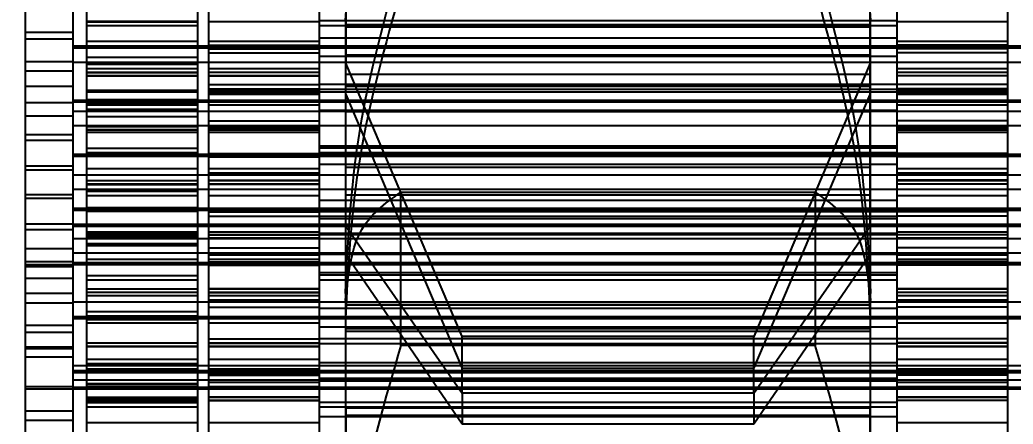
# Model space of a CAD drawing. Header units: metres. Extents: x 0 to 63075, y 0 to 44550.
# Drawn here: x 40370.31 to 40383.95, y 16368.1 to 16373.65 of the extents above; entities that cross this region are included whole.
import ezdxf

# ---------------------------------------------------------------- set-up
doc = ezdxf.new("R2010")
doc.units = ezdxf.units.M
doc.header["$LTSCALE"] = 75
doc.linetypes.add('HIDDEN2', pattern=[4.7625, 3.175, -1.5875])
doc.layers.add('SDM', color=7, linetype='Continuous')
doc.layers.add('ST1', color=7, linetype='HIDDEN2')
doc.styles.add('ROMANS', font='ROMANS.SHX')
doc.dimstyles.new('75___1-75', dxfattribs={"dimscale": 75, "dimtxt": 2.5, "dimasz": 2, "dimexe": 1.5, "dimexo": 1, "dimgap": 0.5, "dimtad": 1, "dimdec": 0, "dimzin": 12, "dimtxsty": 'ROMANS', "dimcen": 0, "dimclrd": 256, "dimclre": 256, "dimclrt": 3, "dimazin": 3, "dimtfac": 1, "dimtdec": 0, "dimtmove": 0, "dimatfit": 0, "dimfxl": 1, "dimlwd": -1, "dimlwe": -1, "dimarcsym": 0})

# ---------------------------------------------------------------- blocks, each defined once
blk = doc.blocks.new('*D33')
at = {"layer": 'Defpoints', "color": 0, "transparency": 16777216}
for p in [(40258.386, 16728.439), (42591.048, 16728.439), (40410.623, 16285.374)]:
    blk.add_point(p, dxfattribs=at)
at = {"layer": 'SDM', "transparency": 16777216}
for p, q in [((42591.048, 16878.439), (42591.048, 17585.582)), ((40333.386, 16728.439), (42703.548, 16728.439)), ((42591.048, 16285.374), (42591.048, 16728.439)), ((40485.623, 16285.374), (42703.548, 16285.374)), ((42591.048, 16135.374), (42591.048, 15985.374))]:
    blk.add_line(p, q, dxfattribs=at)
for points in [[(42566.048, 16878.439), (42616.048, 16878.439), (42591.048, 16728.439)], [(42566.048, 16135.374), (42616.048, 16135.374), (42591.048, 16285.374)]]:
    blk.add_solid(points, dxfattribs=at)
at = {"layer": 'SDM', "color": 3, "transparency": 16777216, "insert": (42459.798, 17307.01), "char_height": 187.5, "attachment_point": 5, "rotation": 90, "style": 'ROMANS'}
blk.add_mtext('443', dxfattribs=at)
blk = doc.blocks.new('A$Cb88ac2a3')
at = {"layer": 'ST1'}
for p, q in [((86.965, 1434.502), (86.965, 1426.601)), ((88.637, 1434.456), (88.637, 1430.542)), ((90.157, 1434.456), (90.157, 1430.542)), ((77.515, 1434.427), (77.515, 1426.601)), ((79.035, 1434.427), (79.035, 1426.601)), ((88.485, 1434.427), (88.485, 1426.601)), ((79.4, 1432.919), (79.4, 1434.033)), ((86.6, 1434.033), (86.6, 1432.919)), ((90.342, 1430.122), (90.342, 1433.999)), ((91, 1433.999), (91, 1430.122)), ((86.965, 1433.501), (79.035, 1433.501)), ((79.035, 1433.491), (77.515, 1433.491)), ((77.515, 1433.483), (79.035, 1433.483)), ((79.035, 1433.43), (86.965, 1433.43)), ((79.395, 1429.391), (79.395, 1433.495)), ((86.605, 1433.449), (79.395, 1433.449)), ((86.605, 1433.417), (79.395, 1433.417)), ((86.605, 1433.495), (86.605, 1429.391)), ((88.485, 1433.491), (86.965, 1433.491)), ((86.965, 1433.483), (88.485, 1433.483)), ((90.157, 1433.495), (88.637, 1433.495)), ((90.157, 1433.491), (88.637, 1433.491)), ((90.157, 1433.487), (88.637, 1433.487)), ((90.157, 1433.436), (88.637, 1433.436)), ((79.035, 1433.263), (86.965, 1433.263)), ((90.342, 1433.34), (91, 1433.34)), ((90.342, 1433.247), (91, 1433.247)), ((75.843, 1433.151), (90.342, 1433.151)), ((90.342, 1433.13), (75.843, 1433.13)), ((90.342, 1433.128), (75.843, 1433.128)), ((77.515, 1433.214), (79.035, 1433.214)), ((77.515, 1433.163), (79.035, 1433.163)), ((77.515, 1433.155), (79.035, 1433.155)), ((77.515, 1433.151), (79.035, 1433.151)), ((79.035, 1433.13), (77.515, 1433.13)), ((79.035, 1433.128), (77.515, 1433.128)), ((77.515, 1433.116), (79.035, 1433.116)), ((79.035, 1433.151), (86.965, 1433.151)), ((86.965, 1433.13), (79.035, 1433.13)), ((86.965, 1433.128), (79.035, 1433.128)), ((86.965, 1433.214), (88.485, 1433.214)), ((88.485, 1433.163), (86.965, 1433.163)), ((86.965, 1433.155), (88.485, 1433.155)), ((86.965, 1433.151), (88.485, 1433.151)), ((88.485, 1433.13), (86.965, 1433.13)), ((88.485, 1433.128), (86.965, 1433.128)), ((88.485, 1433.116), (86.965, 1433.116)), ((88.637, 1433.214), (90.157, 1433.214)), ((88.637, 1433.151), (90.157, 1433.151)), ((90.157, 1433.13), (88.637, 1433.13)), ((90.157, 1433.128), (88.637, 1433.128)), ((77.515, 1433.059), (79.035, 1433.059)), ((86.965, 1433.016), (79.035, 1433.016)), ((79.395, 1433.027), (86.605, 1433.027)), ((88.485, 1433.059), (86.965, 1433.059)), ((90.157, 1433), (88.637, 1433)), ((75.843, 1432.929), (90.342, 1432.929)), ((77.515, 1432.929), (79.035, 1432.929)), ((79.035, 1432.845), (77.515, 1432.845)), ((79.035, 1432.929), (86.965, 1432.929)), ((79.4, 1432.919), (81, 1429.169)), ((79.4, 1430.682), (79.4, 1432.919)), ((85, 1429.169), (86.6, 1432.919)), ((86.6, 1430.682), (86.6, 1432.919)), ((86.965, 1432.929), (88.485, 1432.929)), ((88.485, 1432.845), (86.965, 1432.845)), ((88.637, 1432.929), (90.157, 1432.929)), ((90.157, 1432.904), (88.637, 1432.904)), ((90.157, 1432.845), (88.637, 1432.845)), ((91, 1432.939), (90.342, 1432.939)), ((79.035, 1432.796), (77.515, 1432.796)), ((77.515, 1432.788), (79.035, 1432.788)), ((79.035, 1432.748), (77.515, 1432.748)), ((77.515, 1432.744), (79.035, 1432.744)), ((79.395, 1432.762), (86.605, 1432.762)), ((88.485, 1432.796), (86.965, 1432.796)), ((86.965, 1432.788), (88.485, 1432.788)), ((88.485, 1432.748), (86.965, 1432.748)), ((88.485, 1432.744), (86.965, 1432.744)), ((90.157, 1432.792), (88.637, 1432.792)), ((88.637, 1432.788), (90.157, 1432.788)), ((90.157, 1432.748), (88.637, 1432.748)), ((88.637, 1432.741), (90.157, 1432.741)), ((91, 1432.812), (90.342, 1432.812)), ((77.515, 1432.623), (79.035, 1432.623)), ((77.515, 1432.564), (79.035, 1432.564)), ((79.035, 1432.548), (77.515, 1432.548)), ((86.965, 1432.629), (79.035, 1432.629)), ((79.035, 1432.558), (86.965, 1432.558)), ((86.6, 1432.602), (79.4, 1432.602)), ((88.485, 1432.623), (86.965, 1432.623)), ((88.485, 1432.564), (86.965, 1432.564)), ((88.485, 1432.548), (86.965, 1432.548)), ((90.157, 1432.548), (88.637, 1432.548)), ((90.342, 1432.597), (91, 1432.597)), ((75.843, 1432.408), (90.342, 1432.408)), ((77.515, 1432.529), (79.035, 1432.529)), ((79.035, 1432.526), (77.515, 1432.526)), ((77.515, 1432.509), (79.035, 1432.509)), ((77.515, 1432.507), (79.035, 1432.507)), ((77.515, 1432.487), (79.035, 1432.487)), ((77.515, 1432.408), (79.035, 1432.408)), ((79.035, 1432.521), (86.965, 1432.521)), ((79.035, 1432.408), (86.965, 1432.408)), ((81, 1428.73), (79.4, 1432.486)), ((86.6, 1432.486), (85, 1428.73)), ((88.485, 1432.529), (86.965, 1432.529)), ((88.485, 1432.526), (86.965, 1432.526)), ((86.965, 1432.509), (88.485, 1432.509)), ((88.485, 1432.507), (86.965, 1432.507)), ((86.965, 1432.487), (88.485, 1432.487)), ((86.965, 1432.408), (88.485, 1432.408)), ((90.157, 1432.526), (88.637, 1432.526)), ((90.157, 1432.421), (88.637, 1432.421)), ((88.637, 1432.408), (90.157, 1432.408)), ((90.342, 1432.386), (75.843, 1432.386)), ((79.035, 1432.386), (77.515, 1432.386)), ((77.515, 1432.342), (79.035, 1432.342)), ((86.965, 1432.386), (79.035, 1432.386)), ((86.965, 1432.273), (79.035, 1432.273)), ((88.485, 1432.386), (86.965, 1432.386)), ((86.965, 1432.342), (88.485, 1432.342)), ((90.157, 1432.386), (88.637, 1432.386)), ((90.157, 1432.373), (88.637, 1432.373)), ((88.637, 1432.342), (90.157, 1432.342)), ((88.637, 1432.283), (90.157, 1432.283)), ((90.342, 1432.375), (91, 1432.375)), ((90.342, 1432.258), (75.843, 1432.258)), ((79.035, 1432.258), (77.515, 1432.258)), ((86.965, 1432.258), (79.035, 1432.258)), ((86.6, 1432.254), (79.4, 1432.254)), ((88.485, 1432.258), (86.965, 1432.258)), ((90.157, 1432.258), (88.637, 1432.258)), ((90.157, 1432.187), (88.637, 1432.187)), ((91, 1432.197), (90.342, 1432.197)), ((75.843, 1432.057), (90.342, 1432.057)), ((77.515, 1432.128), (79.035, 1432.128)), ((77.515, 1432.057), (79.035, 1432.057)), ((77.515, 1432.05), (79.035, 1432.05)), ((77.515, 1432.046), (79.035, 1432.046)), ((79.035, 1432.032), (77.515, 1432.032)), ((79.035, 1432.006), (77.515, 1432.006)), ((77.515, 1431.998), (79.035, 1431.998)), ((79.035, 1432.057), (86.965, 1432.057)), ((88.485, 1432.128), (86.965, 1432.128)), ((86.965, 1432.057), (88.485, 1432.057)), ((88.485, 1432.05), (86.965, 1432.05)), ((86.965, 1432.046), (88.485, 1432.046)), ((88.485, 1432.032), (86.965, 1432.032)), ((88.485, 1432.006), (86.965, 1432.006)), ((86.965, 1431.998), (88.485, 1431.998)), ((88.637, 1432.057), (90.157, 1432.057)), ((90.157, 1432.053), (88.637, 1432.053)), ((88.637, 1432.046), (90.157, 1432.046)), ((90.157, 1432.006), (88.637, 1432.006)), ((90.157, 1432.002), (88.637, 1432.002)), ((79.035, 1431.973), (77.515, 1431.973)), ((88.485, 1431.973), (86.965, 1431.973)), ((90.157, 1431.973), (88.637, 1431.973)), ((91, 1431.94), (90.342, 1431.94)), ((79.035, 1431.778), (86.965, 1431.778)), ((86.965, 1431.757), (79.035, 1431.757)), ((90.157, 1431.751), (88.637, 1431.751)), ((90.342, 1431.855), (91, 1431.855)), ((75.843, 1431.666), (90.342, 1431.666)), ((90.342, 1431.643), (75.843, 1431.643)), ((77.515, 1431.678), (79.035, 1431.678)), ((77.515, 1431.666), (79.035, 1431.666)), ((79.035, 1431.643), (77.515, 1431.643)), ((77.515, 1431.631), (79.035, 1431.631)), ((79.035, 1431.686), (86.965, 1431.686)), ((79.035, 1431.666), (86.965, 1431.666)), ((86.965, 1431.643), (79.035, 1431.643)), ((88.485, 1431.678), (86.965, 1431.678)), ((86.965, 1431.666), (88.485, 1431.666)), ((88.485, 1431.643), (86.965, 1431.643)), ((88.485, 1431.631), (86.965, 1431.631)), ((90.157, 1431.692), (88.637, 1431.692)), ((88.637, 1431.666), (90.157, 1431.666)), ((90.157, 1431.643), (88.637, 1431.643)), ((77.515, 1431.47), (79.035, 1431.47)), ((86.965, 1431.531), (79.035, 1431.531)), ((79.4, 1431.485), (86.6, 1431.485)), ((86.965, 1431.47), (88.485, 1431.47)), ((88.637, 1431.47), (90.157, 1431.47)), ((90.342, 1431.503), (91, 1431.503)), ((91, 1431.454), (90.342, 1431.454)), ((90.342, 1431.386), (75.843, 1431.386)), ((77.515, 1431.41), (79.035, 1431.41)), ((79.035, 1431.386), (77.515, 1431.386)), ((77.515, 1431.315), (79.035, 1431.315)), ((86.965, 1431.386), (79.035, 1431.386)), ((86.965, 1431.41), (88.485, 1431.41)), ((88.485, 1431.386), (86.965, 1431.386)), ((88.485, 1431.315), (86.965, 1431.315)), ((90.157, 1431.386), (88.637, 1431.386)), ((75.843, 1431.185), (90.342, 1431.185)), ((79.035, 1431.311), (77.515, 1431.311)), ((77.515, 1431.303), (79.035, 1431.303)), ((79.035, 1431.263), (77.515, 1431.263)), ((77.515, 1431.259), (79.035, 1431.259)), ((77.515, 1431.185), (79.035, 1431.185)), ((79.035, 1431.185), (86.965, 1431.185)), ((88.485, 1431.311), (86.965, 1431.311)), ((86.965, 1431.303), (88.485, 1431.303)), ((88.485, 1431.263), (86.965, 1431.263)), ((88.485, 1431.259), (86.965, 1431.259)), ((86.965, 1431.185), (88.485, 1431.185)), ((90.157, 1431.307), (88.637, 1431.307)), ((88.637, 1431.303), (90.157, 1431.303)), ((90.157, 1431.263), (88.637, 1431.263)), ((88.637, 1431.256), (90.157, 1431.256)), ((90.157, 1431.255), (88.637, 1431.255)), ((88.637, 1431.185), (90.157, 1431.185)), ((79.035, 1431.101), (77.515, 1431.101)), ((79.4, 1431.105), (86.6, 1431.105)), ((80.157, 1431.148), (80.157, 1429.047)), ((85.843, 1431.148), (80.157, 1431.148)), ((85.843, 1429.047), (85.843, 1431.148)), ((88.485, 1431.101), (86.965, 1431.101)), ((90.157, 1431.16), (88.637, 1431.16)), ((90.157, 1431.101), (88.637, 1431.101)), ((90.342, 1431.112), (91, 1431.112)), ((91, 1431.068), (90.342, 1431.068)), ((75.843, 1430.923), (90.342, 1430.923)), ((77.515, 1430.923), (79.035, 1430.923)), ((79.035, 1431.036), (86.965, 1431.036)), ((79.035, 1430.923), (86.965, 1430.923)), ((86.965, 1430.923), (88.485, 1430.923)), ((90.157, 1430.936), (88.637, 1430.936)), ((88.637, 1430.923), (90.157, 1430.923)), ((90.342, 1430.901), (75.843, 1430.901)), ((79.035, 1430.901), (77.515, 1430.901)), ((77.515, 1430.879), (79.035, 1430.879)), ((77.515, 1430.819), (79.035, 1430.819)), ((86.965, 1430.901), (79.035, 1430.901)), ((86.965, 1430.885), (79.035, 1430.885)), ((79.035, 1430.814), (86.965, 1430.814)), ((86.965, 1430.788), (79.035, 1430.788)), ((88.485, 1430.901), (86.965, 1430.901)), ((88.485, 1430.879), (86.965, 1430.879)), ((88.485, 1430.819), (86.965, 1430.819)), ((90.157, 1430.901), (88.637, 1430.901)), ((90.157, 1430.888), (88.637, 1430.888)), ((75.843, 1430.706), (90.342, 1430.706)), ((75.843, 1430.676), (90.342, 1430.676)), ((77.515, 1430.706), (79.035, 1430.706)), ((77.515, 1430.676), (79.035, 1430.676)), ((79.035, 1430.706), (86.965, 1430.706)), ((79.035, 1430.676), (86.965, 1430.676)), ((81, 1428.392), (79.4, 1430.682)), ((79.4, 1430.682), (79.4, 1428.186)), ((86.6, 1430.682), (85, 1428.392)), ((86.6, 1428.186), (86.6, 1430.682)), ((86.965, 1430.706), (88.485, 1430.706)), ((86.965, 1430.676), (88.485, 1430.676)), ((88.637, 1430.706), (90.157, 1430.706)), ((88.637, 1430.676), (90.157, 1430.676)), ((91, 1430.712), (90.342, 1430.712)), ((90.342, 1430.514), (75.843, 1430.514)), ((77.515, 1430.598), (79.035, 1430.598)), ((77.515, 1430.565), (79.035, 1430.565)), ((77.515, 1430.561), (79.035, 1430.561)), ((79.035, 1430.521), (77.515, 1430.521)), ((79.035, 1430.514), (77.515, 1430.514)), ((77.515, 1430.513), (79.035, 1430.513)), ((86.965, 1430.588), (79.035, 1430.588)), ((86.965, 1430.566), (79.035, 1430.566)), ((86.965, 1430.514), (79.035, 1430.514)), ((86.965, 1430.598), (88.485, 1430.598)), ((88.485, 1430.565), (86.965, 1430.565)), ((86.965, 1430.561), (88.485, 1430.561)), ((88.485, 1430.521), (86.965, 1430.521)), ((88.485, 1430.514), (86.965, 1430.514)), ((86.965, 1430.513), (88.485, 1430.513)), ((88.637, 1430.598), (90.157, 1430.598)), ((90.157, 1430.577), (88.637, 1430.577)), ((90.157, 1430.568), (88.637, 1430.568)), ((88.637, 1430.561), (90.157, 1430.561)), ((90.157, 1430.542), (88.637, 1430.542)), ((88.637, 1430.542), (88.637, 1426.601)), ((88.637, 1430.538), (90.157, 1430.538)), ((90.157, 1430.521), (88.637, 1430.521)), ((90.157, 1430.517), (88.637, 1430.517)), ((90.157, 1430.514), (88.637, 1430.514)), ((90.157, 1430.542), (90.157, 1426.601)), ((90.342, 1430.631), (91, 1430.631)), ((77.515, 1430.383), (79.035, 1430.383)), ((88.485, 1430.383), (86.965, 1430.383)), ((90.157, 1430.443), (88.637, 1430.443)), ((90.157, 1430.437), (88.637, 1430.437)), ((90.157, 1430.419), (88.637, 1430.419)), ((90.342, 1430.37), (91, 1430.37)), ((75.843, 1430.312), (90.342, 1430.312)), ((77.515, 1430.312), (79.035, 1430.312)), ((79.035, 1430.288), (77.515, 1430.288)), ((79.035, 1430.228), (77.515, 1430.228)), ((79.035, 1430.312), (86.965, 1430.312)), ((79.035, 1430.293), (86.965, 1430.293)), ((79.4, 1430.292), (81, 1427.968)), ((85, 1427.968), (86.6, 1430.292)), ((86.965, 1430.312), (88.485, 1430.312)), ((88.485, 1430.288), (86.965, 1430.288)), ((88.485, 1430.228), (86.965, 1430.228)), ((88.637, 1430.312), (90.157, 1430.312)), ((90.157, 1430.228), (88.637, 1430.228)), ((75.843, 1430.181), (90.342, 1430.181)), ((90.342, 1430.158), (75.843, 1430.158)), ((77.515, 1430.193), (79.035, 1430.193)), ((77.515, 1430.181), (79.035, 1430.181)), ((79.035, 1430.158), (77.515, 1430.158)), ((77.515, 1430.146), (79.035, 1430.146)), ((79.035, 1430.181), (86.965, 1430.181)), ((86.965, 1430.158), (79.035, 1430.158)), ((88.485, 1430.193), (86.965, 1430.193)), ((86.965, 1430.181), (88.485, 1430.181)), ((88.485, 1430.158), (86.965, 1430.158)), ((88.485, 1430.146), (86.965, 1430.146)), ((88.637, 1430.181), (90.157, 1430.181)), ((90.157, 1430.158), (88.637, 1430.158)), ((91, 1430.195), (90.342, 1430.195)), ((90.342, 1430.153), (91, 1430.153)), ((90.342, 1429.323), (90.342, 1430.122)), ((90.342, 1430.122), (91, 1430.122)), ((91, 1430.122), (91, 1429.323)), ((86.965, 1430.046), (79.035, 1430.046)), ((86.965, 1430.013), (79.035, 1430.013)), ((90.157, 1430.007), (88.637, 1430.007)), ((91, 1429.969), (90.342, 1429.969)), ((79.035, 1429.826), (77.515, 1429.826)), ((77.515, 1429.818), (79.035, 1429.818)), ((79.035, 1429.942), (86.965, 1429.942)), ((88.485, 1429.826), (86.965, 1429.826)), ((86.965, 1429.818), (88.485, 1429.818)), ((90.157, 1429.947), (88.637, 1429.947)), ((90.157, 1429.822), (88.637, 1429.822)), ((88.637, 1429.818), (90.157, 1429.818)), ((79.035, 1429.778), (77.515, 1429.778)), ((77.515, 1429.774), (79.035, 1429.774)), ((77.515, 1429.726), (79.035, 1429.726)), ((88.485, 1429.778), (86.965, 1429.778)), ((88.485, 1429.774), (86.965, 1429.774)), ((86.965, 1429.726), (88.485, 1429.726)), ((90.157, 1429.778), (88.637, 1429.778)), ((88.637, 1429.771), (90.157, 1429.771)), ((88.637, 1429.726), (90.157, 1429.726)), ((90.342, 1429.759), (91, 1429.759)), ((90.342, 1429.642), (75.843, 1429.642)), ((77.515, 1429.666), (79.035, 1429.666)), ((79.035, 1429.642), (77.515, 1429.642)), ((77.515, 1429.571), (79.035, 1429.571)), ((86.965, 1429.642), (79.035, 1429.642)), ((79.035, 1429.551), (86.965, 1429.551)), ((86.605, 1429.641), (79.395, 1429.641)), ((86.605, 1429.603), (79.395, 1429.603)), ((86.605, 1429.662), (86.605, 1429.603)), ((86.965, 1429.666), (88.485, 1429.666)), ((88.485, 1429.642), (86.965, 1429.642)), ((88.485, 1429.571), (86.965, 1429.571)), ((90.157, 1429.642), (88.637, 1429.642)), ((90.342, 1429.627), (91, 1429.627)), ((75.843, 1429.44), (90.342, 1429.44)), ((75.843, 1429.438), (90.342, 1429.438)), ((90.342, 1429.416), (75.843, 1429.416)), ((77.515, 1429.44), (79.035, 1429.44)), ((77.515, 1429.438), (79.035, 1429.438)), ((79.035, 1429.416), (77.515, 1429.416)), ((79.035, 1429.44), (86.965, 1429.44)), ((79.035, 1429.438), (86.965, 1429.438)), ((86.965, 1429.416), (79.035, 1429.416)), ((86.965, 1429.44), (88.485, 1429.44)), ((86.965, 1429.438), (88.485, 1429.438)), ((88.485, 1429.416), (86.965, 1429.416)), ((90.157, 1429.511), (88.637, 1429.511)), ((90.157, 1429.451), (88.637, 1429.451)), ((88.637, 1429.44), (90.157, 1429.44)), ((88.637, 1429.438), (90.157, 1429.438)), ((90.157, 1429.416), (88.637, 1429.416)), ((90.157, 1429.416), (88.637, 1429.416)), ((79.035, 1429.356), (77.515, 1429.356)), ((86.965, 1429.303), (79.035, 1429.303)), ((79.395, 1429.277), (79.395, 1429.391)), ((86.605, 1429.277), (79.395, 1429.277)), ((79.395, 1424.71), (79.395, 1429.277)), ((86.605, 1429.391), (86.605, 1429.277)), ((86.605, 1429.277), (86.605, 1424.71)), ((88.485, 1429.356), (86.965, 1429.356)), ((90.157, 1429.403), (88.637, 1429.403)), ((90.157, 1429.356), (88.637, 1429.356)), ((90.342, 1429.005), (90.342, 1429.323)), ((91, 1429.323), (90.342, 1429.323)), ((91, 1429.323), (91, 1429.005)), ((77.515, 1429.135), (79.035, 1429.135)), ((86.965, 1429.141), (79.035, 1429.141)), ((79.395, 1429.237), (86.605, 1429.237)), ((81, 1428.392), (81, 1429.169)), ((81, 1429.169), (85, 1429.169)), ((85, 1428.392), (85, 1429.169)), ((88.485, 1429.135), (86.965, 1429.135)), ((91, 1429.227), (90.342, 1429.227)), ((77.515, 1429.08), (79.035, 1429.08)), ((77.515, 1429.076), (79.035, 1429.076)), ((77.515, 1429.075), (79.035, 1429.075)), ((79.035, 1429.036), (77.515, 1429.036)), ((77.515, 1429.028), (79.035, 1429.028)), ((79.035, 1429.07), (86.965, 1429.07)), ((80.157, 1429.047), (85.843, 1429.047)), ((88.485, 1429.08), (86.965, 1429.08)), ((86.965, 1429.076), (88.485, 1429.076)), ((88.485, 1429.075), (86.965, 1429.075)), ((88.485, 1429.036), (86.965, 1429.036)), ((86.965, 1429.028), (88.485, 1429.028)), ((90.157, 1429.083), (88.637, 1429.083)), ((88.637, 1429.076), (90.157, 1429.076)), ((90.157, 1429.036), (88.637, 1429.036)), ((90.157, 1429.032), (88.637, 1429.032)), ((91, 1429.026), (90.342, 1429.026)), ((90.342, 1427.326), (90.342, 1429.005)), ((91, 1429.005), (90.342, 1429.005)), ((91, 1429.005), (91, 1427.326)), ((90.342, 1428.887), (91, 1428.887)), ((90.342, 1428.885), (91, 1428.885)), ((90.342, 1428.77), (75.843, 1428.77)), ((77.515, 1428.854), (79.035, 1428.854)), ((79.035, 1428.77), (77.515, 1428.77)), ((79.035, 1428.726), (77.515, 1428.726)), ((79.035, 1428.808), (86.965, 1428.808)), ((86.965, 1428.77), (79.035, 1428.77)), ((81, 1428.73), (85, 1428.73)), ((86.965, 1428.854), (88.485, 1428.854)), ((88.485, 1428.77), (86.965, 1428.77)), ((88.485, 1428.726), (86.965, 1428.726)), ((88.637, 1428.854), (90.157, 1428.854)), ((88.637, 1428.794), (90.157, 1428.794)), ((90.157, 1428.77), (88.637, 1428.77)), ((90.157, 1428.726), (88.637, 1428.726)), ((75.843, 1428.696), (90.342, 1428.696)), ((90.342, 1428.673), (75.843, 1428.673)), ((79.035, 1428.714), (77.515, 1428.714)), ((77.515, 1428.708), (79.035, 1428.708)), ((77.515, 1428.696), (79.035, 1428.696)), ((79.035, 1428.673), (77.515, 1428.673)), ((77.515, 1428.661), (79.035, 1428.661)), ((77.515, 1428.639), (79.035, 1428.639)), ((79.035, 1428.696), (86.965, 1428.696)), ((86.965, 1428.673), (79.035, 1428.673)), ((79.035, 1428.591), (86.965, 1428.591)), ((88.485, 1428.714), (86.965, 1428.714)), ((88.485, 1428.708), (86.965, 1428.708)), ((86.965, 1428.696), (88.485, 1428.696)), ((88.485, 1428.673), (86.965, 1428.673)), ((88.485, 1428.661), (86.965, 1428.661)), ((88.485, 1428.639), (86.965, 1428.639)), ((90.157, 1428.714), (88.637, 1428.714)), ((90.157, 1428.699), (88.637, 1428.699)), ((88.637, 1428.696), (90.157, 1428.696)), ((90.157, 1428.673), (88.637, 1428.673)), ((75.843, 1428.568), (90.342, 1428.568)), ((90.342, 1428.473), (75.843, 1428.473)), ((77.515, 1428.568), (79.035, 1428.568)), ((79.035, 1428.544), (77.515, 1428.544)), ((79.035, 1428.484), (77.515, 1428.484)), ((79.035, 1428.473), (77.515, 1428.473)), ((79.035, 1428.568), (86.965, 1428.568)), ((79.035, 1428.561), (86.965, 1428.561)), ((86.965, 1428.561), (79.035, 1428.561)), ((86.965, 1428.473), (79.035, 1428.473)), ((86.965, 1428.568), (88.485, 1428.568)), ((88.485, 1428.544), (86.965, 1428.544)), ((88.485, 1428.484), (86.965, 1428.484)), ((88.485, 1428.473), (86.965, 1428.473)), ((88.637, 1428.568), (90.157, 1428.568)), ((90.157, 1428.526), (88.637, 1428.526)), ((90.157, 1428.513), (88.637, 1428.513)), ((90.157, 1428.484), (88.637, 1428.484)), ((90.157, 1428.473), (88.637, 1428.473)), ((91, 1428.484), (90.342, 1428.484)), ((90.342, 1428.451), (75.843, 1428.451)), ((79.035, 1428.451), (77.515, 1428.451)), ((79.035, 1428.341), (77.515, 1428.341)), ((77.515, 1428.333), (79.035, 1428.333)), ((86.965, 1428.451), (79.035, 1428.451)), ((81, 1428.392), (85, 1428.392)), ((81, 1428.392), (81, 1427.968)), ((85, 1428.392), (85, 1427.968)), ((88.485, 1428.451), (86.965, 1428.451)), ((88.485, 1428.341), (86.965, 1428.341)), ((86.965, 1428.333), (88.485, 1428.333)), ((90.157, 1428.451), (88.637, 1428.451)), ((90.157, 1428.337), (88.637, 1428.337)), ((88.637, 1428.333), (90.157, 1428.333)), ((88.637, 1428.326), (90.157, 1428.326)), ((91, 1428.451), (90.342, 1428.451)), ((79.035, 1428.293), (77.515, 1428.293)), ((77.515, 1428.289), (79.035, 1428.289)), ((86.965, 1428.268), (79.035, 1428.268)), ((79.035, 1428.197), (86.965, 1428.197)), ((79.4, 1428.186), (86.6, 1428.186)), ((79.4, 1427.033), (79.4, 1428.186)), ((86.6, 1428.186), (86.6, 1427.033)), ((88.485, 1428.293), (86.965, 1428.293)), ((88.485, 1428.289), (86.965, 1428.289)), ((88.637, 1428.312), (90.157, 1428.312)), ((90.157, 1428.293), (88.637, 1428.293)), ((88.637, 1428.286), (90.157, 1428.286)), ((90.157, 1428.263), (88.637, 1428.263)), ((90.157, 1428.203), (88.637, 1428.203)), ((79.035, 1428.066), (86.965, 1428.066)), ((86.6, 1428.09), (79.4, 1428.09)), ((90.342, 1428.142), (91, 1428.142)), ((77.515, 1427.982), (79.035, 1427.982)), ((81, 1427.968), (85, 1427.968)), ((86.965, 1427.982), (88.485, 1427.982)), ((88.637, 1427.982), (90.157, 1427.982)), ((90.342, 1428.015), (91, 1428.015))]:
    blk.add_line(p, q, dxfattribs=at)
for points, knots in [([(80.157, 1435.72), (79.941, 1435.439), (79.508, 1434.877), (79.433, 1433.956), (79.395, 1433.495)], [0, 0, 0, 0, 0.5002609, 1, 1, 1, 1]), ([(86.605, 1433.495), (86.567, 1433.955), (86.492, 1434.877), (86.06, 1435.439), (85.843, 1435.72)], [0, 0, 0, 0, 0.499419, 1, 1, 1, 1]), ([(80.157, 1434.329), (79.941, 1433.551), (79.508, 1431.997), (79.433, 1430.503), (79.395, 1429.757)], [0, 0, 0, 0, 0.500534, 1, 1, 1, 1]), ([(86.605, 1429.757), (86.567, 1430.503), (86.492, 1431.997), (86.059, 1433.551), (85.843, 1434.329)], [0, 0, 0, 0, 0.499459, 1, 1, 1, 1]), ([(79.395, 1429.391), (79.433, 1430.132), (79.508, 1431.616), (79.94, 1433.166), (80.157, 1433.942)], [0, 0, 0, 0, 0.499098, 1, 1, 1, 1]), ([(85.843, 1433.942), (86.059, 1433.167), (86.492, 1431.617), (86.567, 1430.133), (86.605, 1429.391)], [0, 0, 0, 0, 0.500133, 1, 1, 1, 1]), ([(80.157, 1431.148), (79.941, 1430.994), (79.508, 1430.686), (79.433, 1430.003), (79.395, 1429.662)], [0, 0, 0, 0, 0.500529, 1, 1, 1, 1]), ([(86.605, 1429.662), (86.567, 1430.003), (86.492, 1430.686), (86.059, 1430.994), (85.843, 1431.148)], [0, 0, 0, 0, 0.499464, 1, 1, 1, 1]), ([(79.395, 1424.813), (79.433, 1425.486), (79.508, 1426.834), (79.941, 1428.309), (80.157, 1429.047)], [0, 0, 0, 0, 0.49948, 1, 1, 1, 1]), ([(85.843, 1429.047), (86.059, 1428.309), (86.492, 1426.834), (86.567, 1425.486), (86.605, 1424.813)], [0, 0, 0, 0, 0.500513, 1, 1, 1, 1])]:
    blk.add_open_spline(points, degree=3, knots=knots, dxfattribs=at)

msp = doc.modelspace()

# ---------------------------------------------------------------- block references
at = {"layer": 'SDM', "xscale": -1}
msp.add_blockref('A$Cb88ac2a3', (40461.386, 14940.137), dxfattribs=at)

# ---------------------------------------------------------------- dimensions: what is measured, and where the dimension line sits
at = {"layer": 'SDM'}
dim = msp.add_linear_dim(base=(42591.048, 16728.439), p1=(40410.623, 16285.374), p2=(40258.386, 16728.439), angle=90, dimstyle='75___1-75', dxfattribs=at)
dim.commit()
dim.dimension.update_dxf_attribs({"geometry": '*D33', "text_midpoint": (42459.798, 17307.01)})

doc.saveas('drawing.dxf')
